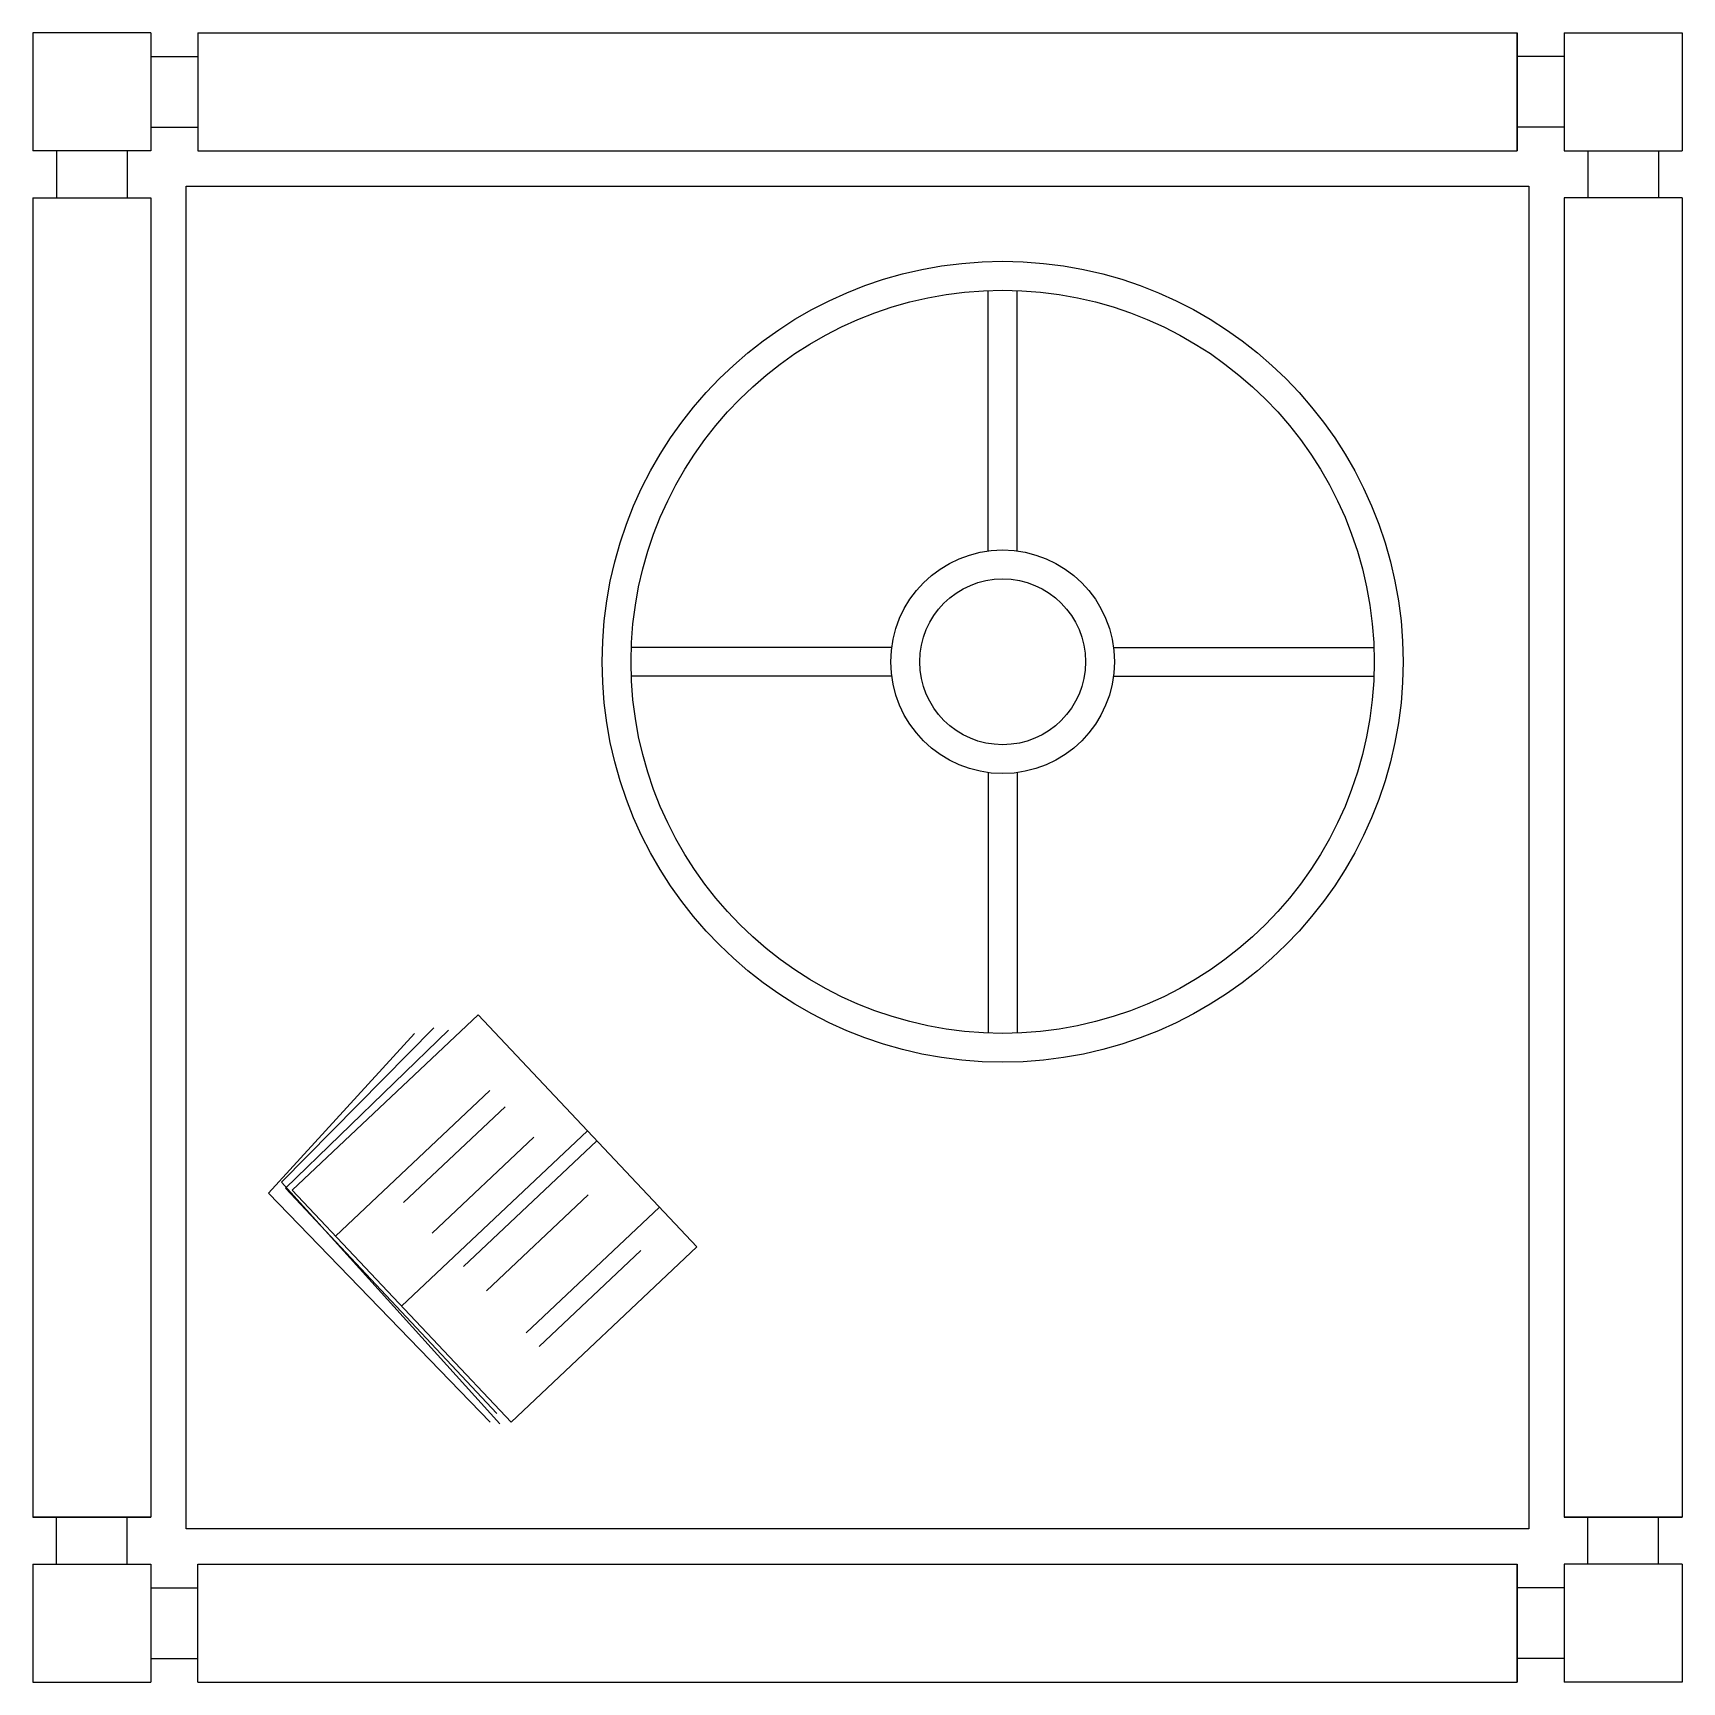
# Model space of a CAD drawing. Header units: millimetres. Extents: x -881.738 to -881.038, y 2627.757 to 2628.457.
import ezdxf

# ---------------------------------------------------------------- set-up
doc = ezdxf.new("R2010")
doc.units = ezdxf.units.MM
doc.header["$LTSCALE"] = 10
doc.layers.add('AUX_02', color=2, linetype='Continuous')
doc.layers.add('Móveis_mesas', color=2, linetype='Continuous')

msp = doc.modelspace()

# ---------------------------------------------------------------- linework, layer by layer
at = {"layer": 'AUX_02', "color": 1}
msp.add_lwpolyline([(-881.67339, 2628.39165), (-881.10339, 2628.39165), (-881.10339, 2627.82165), (-881.67339, 2627.82165)], close=True, dxfattribs=at)
at = {"layer": 'Móveis_mesas'}
for p, q in [((-881.68839, 2628.45665), (-881.68839, 2628.40665)), ((-881.66839, 2628.45665), (-881.10839, 2628.45665)), ((-881.66839, 2628.45665), (-881.66839, 2628.40665)), ((-881.10839, 2628.45665), (-881.10839, 2628.40665)), ((-881.10839, 2628.40665), (-881.10839, 2628.45665)), ((-881.08839, 2628.45665), (-881.08839, 2628.40665)), ((-881.68839, 2628.44665), (-881.66839, 2628.44665)), ((-881.08839, 2628.44665), (-881.10839, 2628.44665)), ((-881.68839, 2628.41665), (-881.66839, 2628.41665)), ((-881.08839, 2628.41665), (-881.10839, 2628.41665)), ((-881.68839, 2628.40665), (-881.73839, 2628.40665)), ((-881.72839, 2628.40665), (-881.72839, 2628.38665)), ((-881.69839, 2628.40665), (-881.69839, 2628.38665)), ((-881.66839, 2628.40665), (-881.10839, 2628.40665)), ((-881.08839, 2628.40665), (-881.03839, 2628.40665)), ((-881.07839, 2628.40665), (-881.07839, 2628.38665)), ((-881.04839, 2628.40665), (-881.04839, 2628.38665)), ((-881.73839, 2628.38665), (-881.68839, 2628.38665)), ((-881.73839, 2628.38665), (-881.73839, 2627.82665)), ((-881.68839, 2628.38665), (-881.68839, 2627.82665)), ((-881.03839, 2628.38665), (-881.08839, 2628.38665)), ((-881.08839, 2628.38665), (-881.08839, 2627.82665)), ((-881.03839, 2628.38665), (-881.03839, 2627.82665)), ((-881.68839, 2627.82665), (-881.73839, 2627.82665)), ((-881.73839, 2627.82665), (-881.68839, 2627.82665)), ((-881.72839, 2627.80665), (-881.72839, 2627.82665)), ((-881.69839, 2627.80665), (-881.69839, 2627.82665)), ((-881.08839, 2627.82665), (-881.03839, 2627.82665)), ((-881.03839, 2627.82665), (-881.08839, 2627.82665)), ((-881.07839, 2627.80665), (-881.07839, 2627.82665)), ((-881.04839, 2627.80665), (-881.04839, 2627.82665)), ((-881.73839, 2627.80665), (-881.68839, 2627.80665)), ((-881.68839, 2627.80665), (-881.68839, 2627.75665)), ((-881.66839, 2627.75665), (-881.66839, 2627.80665)), ((-881.66839, 2627.80665), (-881.10839, 2627.80665)), ((-881.10839, 2627.80665), (-881.10839, 2627.75665)), ((-881.10839, 2627.75665), (-881.10839, 2627.80665)), ((-881.08839, 2627.80665), (-881.08839, 2627.75665)), ((-881.03839, 2627.80665), (-881.08839, 2627.80665)), ((-881.68839, 2627.79665), (-881.66839, 2627.79665)), ((-881.08839, 2627.79665), (-881.10839, 2627.79665)), ((-881.68839, 2627.76665), (-881.66839, 2627.76665)), ((-881.08839, 2627.76665), (-881.10839, 2627.76665)), ((-881.66839, 2627.75665), (-881.10839, 2627.75665))]:
    msp.add_line(p, q, dxfattribs=at)
at = {"layer": 'Móveis_mesas', "color": 1}
for p, q in [((-881.3329, 2628.2368), (-881.3329, 2628.34735)), ((-881.32065, 2628.2368), (-881.32065, 2628.34735)), ((-881.37384, 2628.19586), (-881.48439, 2628.19586)), ((-881.27971, 2628.19586), (-881.16916, 2628.19586)), ((-881.37384, 2628.18361), (-881.48439, 2628.18361)), ((-881.27971, 2628.18361), (-881.16916, 2628.18361)), ((-881.3329, 2628.14267), (-881.3329, 2628.03212)), ((-881.32065, 2628.14267), (-881.32065, 2628.03212)), ((-881.62833, 2627.96542), (-881.54941, 2628.03985)), ((-881.54941, 2628.03985), (-881.45654, 2627.94138)), ((-881.57637, 2628.03197), (-881.63844, 2627.96418)), ((-881.56826, 2628.03441), (-881.63295, 2627.96878)), ((-881.56205, 2628.03334), (-881.63124, 2627.96635)), ((-881.60998, 2627.94596), (-881.54449, 2628.00773)), ((-881.58116, 2627.96016), (-881.53801, 2628.00086)), ((-881.5819, 2627.91619), (-881.50298, 2627.99062)), ((-881.56892, 2627.94718), (-881.52577, 2627.98788)), ((-881.5556, 2627.93306), (-881.49902, 2627.98642)), ((-881.63295, 2627.96878), (-881.54016, 2627.8662)), ((-881.63844, 2627.96418), (-881.5443, 2627.86692)), ((-881.63124, 2627.96635), (-881.54151, 2627.8707)), ((-881.62833, 2627.96542), (-881.53546, 2627.86695)), ((-881.54588, 2627.92276), (-881.50274, 2627.96345)), ((-881.52897, 2627.90482), (-881.47239, 2627.95818)), ((-881.53546, 2627.86695), (-881.45654, 2627.94138)), ((-881.52357, 2627.89909), (-881.48042, 2627.93979))]:
    msp.add_line(p, q, dxfattribs=at)
at = {"layer": 'Móveis_mesas'}
for points in [[(-881.68839, 2628.45665), (-881.73839, 2628.45665), (-881.73839, 2628.40665)], [(-881.08839, 2628.45665), (-881.03839, 2628.45665), (-881.03839, 2628.40665)], [(-881.73839, 2627.80665), (-881.73839, 2627.75665), (-881.68839, 2627.75665)], [(-881.03839, 2627.80665), (-881.03839, 2627.75665), (-881.08839, 2627.75665)]]:
    msp.add_lwpolyline(points, dxfattribs=at)
at = {"layer": 'Móveis_mesas', "color": 1}
for radius in [0.17, 0.15773, 0.04746, 0.03521]:
    msp.add_circle((-881.32678, 2628.18973), radius, dxfattribs=at)

doc.saveas('drawing.dxf')
